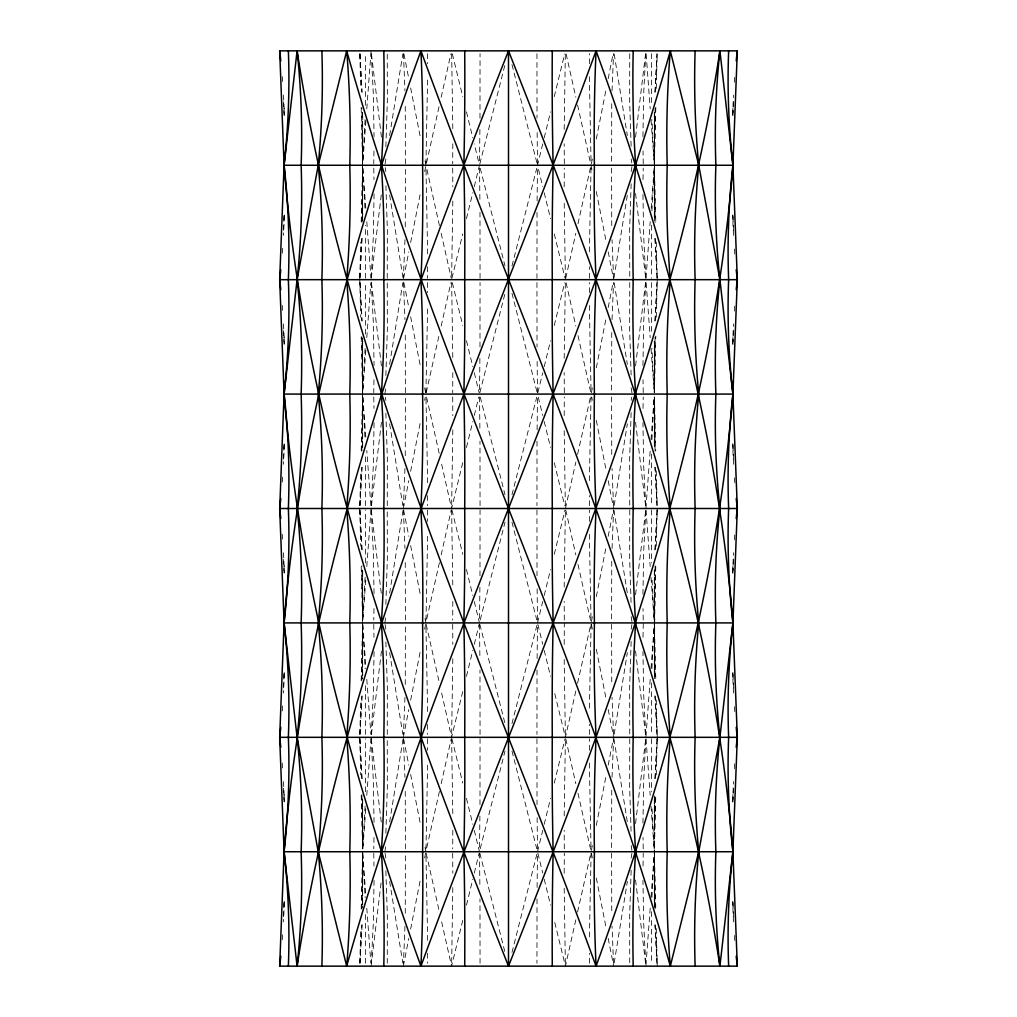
<?xml version="1.0" encoding="UTF-8"?>
<svg xmlns="http://www.w3.org/2000/svg" width="1017" height="1017" viewBox="0 0 1017 1017"><rect width="100%" height="100%" fill="white"/><g stroke="black" fill="none" stroke-linecap="round" stroke-linejoin="round"><path stroke-width="0.75" stroke-dasharray="5 3.75" d="M284.074 115.518L283.476 100.251M283.476 916.749L284.074 901.291M284.074 801.993L283.476 786.726M283.476 687.924L284.074 672.466M284.074 573.168L283.476 557.901M283.476 459.099L284.074 443.641M284.074 344.343L283.476 329.076M283.476 230.274L284.074 214.816M362.624 338.305L362.624 392.498L362.624 341.445M362.624 112.506L362.624 221.045M362.624 904.38L362.624 851.737L361.175 909.732M362.624 798.981L362.624 848.559M362.624 675.555L362.624 570.156M362.624 446.73L362.624 394.087L361.175 336.093M362.624 217.905L362.624 168.364M654.376 221.045L654.376 112.506M654.376 907.52L654.376 851.737L655.787 795.319M654.376 799.095L654.376 848.636L655.101 794.531M654.376 678.695L654.376 570.27M654.376 446.844L654.376 397.266M654.376 341.445L654.376 392.537L655.825 336.093M654.376 163.712L654.376 112.62M732.926 802.184L733.524 786.726M732.926 573.359L733.524 557.901M733.524 459.099L732.926 443.832M732.926 344.534L733.524 329.076M733.524 230.274L732.926 215.007M732.926 115.709L733.524 100.251M733.524 916.749L732.926 901.482M733.524 687.924L732.926 672.657M374.053 193.929L373.315 236.847L371.18 278.251M374.053 422.754L373.315 465.672L371.281 505.652M374.053 651.579L373.315 694.497L371.281 734.477M374.053 880.404L373.315 923.322L371.281 963.29M427.648 253.881L425.983 168.11M427.648 482.694L425.983 396.935M427.648 711.519L425.92 624.336M427.648 940.344L425.92 853.161M589.351 76.656L591.08 163.839M589.351 305.481L591.08 392.664M589.351 534.306L591.017 620.065M589.351 763.119L591.017 848.89M642.947 136.596L643.685 93.678L645.719 53.71M642.947 365.421L643.685 322.503L645.719 282.523M642.947 594.246L643.685 551.328L645.82 509.924M642.947 823.071L643.685 780.153L645.82 738.749M452.807 143.766L452.692 163.826M452.807 201.086L451.624 278.251M452.807 372.591L452.692 392.651M452.807 429.911L451.662 505.652M452.807 601.403L452.705 620.039M452.807 658.736L451.662 734.477M452.807 830.228L452.705 848.864M452.807 887.561L451.662 963.29M480.049 278.238L479.986 212.375M480.049 505.627L479.986 441.2M480.049 734.452L479.986 670.025M480.049 963.277L479.986 898.85M536.951 53.723L537.014 118.15M536.951 282.548L537.014 346.975M536.951 509.937L537.014 575.8M536.951 738.762L537.014 804.625M564.193 129.439L565.338 53.71M564.193 186.772L564.295 168.136M564.193 415.597L564.295 396.961M564.193 358.264L565.338 282.523M564.193 587.089L565.376 509.924M564.193 644.409L564.321 622.913M564.193 815.914L565.376 738.749M564.193 873.234L564.308 853.174M479.986 118.15L480.049 53.723M479.986 346.975L480.049 282.548M479.986 575.8L480.049 509.937M479.986 804.625L480.049 738.762M537.014 212.375L536.951 278.238M537.014 441.2L536.951 505.627M537.014 670.025L536.951 734.452M537.014 898.85L536.951 963.277M427.585 266.772L427.471 278.238M427.585 495.597L427.483 505.627M427.585 724.422L427.483 734.452M427.585 953.247L427.483 963.277M479.897 129.579L479.503 163.839M479.897 358.404L479.503 392.664M479.897 587.229L479.528 620.065M479.897 816.054L479.528 848.89M537.103 200.946L537.472 168.11M537.103 429.771L537.472 396.935M537.103 658.596L537.497 624.336M537.103 887.421L537.497 853.161M589.415 63.753L589.517 53.723M589.415 292.578L589.517 282.548M589.415 521.403L589.529 509.937M589.415 750.228L589.529 738.762M361.899 222.469L362.624 165.262L361.899 108.056M361.899 451.294L362.624 394.087L365.98 348.64M361.899 680.119L362.624 622.913L361.899 565.706M361.899 908.944L362.624 851.737M655.101 108.056L654.376 165.262L655.101 222.469M655.101 336.881L654.401 392.587L654.287 341.089M655.101 565.706L654.376 675.555M373.976 150.923L373.76 163.826M373.976 379.748L373.76 392.651M373.976 608.573L373.786 620.039M373.976 837.398L373.786 848.864M643.024 179.602L643.214 168.136M643.024 408.427L643.214 396.961M643.024 637.252L643.278 622.913M643.024 866.077L643.24 853.174M405.376 163.826L405.262 103.683M405.376 392.651L405.262 332.508M405.389 620.039L405.262 561.333M405.389 848.864L405.262 790.158M611.611 168.136L611.738 226.842M611.611 396.961L611.738 455.667M611.624 624.349L611.738 684.492M611.624 853.174L611.738 913.317M387.235 278.238L387.337 229.537L385.863 183.81M387.261 505.627L387.337 458.362L385.863 412.635M387.261 734.452L387.337 687.187L385.863 641.46M387.261 963.277L387.337 916.012L385.863 870.285M629.739 53.723L629.663 100.988L631.137 146.715M629.739 282.548L629.663 329.813L631.137 375.54M629.765 509.937L629.663 558.638L631.137 604.365M629.765 738.762L629.663 787.463L631.137 833.19M365.484 105.285L365.484 53.723M365.459 278.238L365.484 225.24M365.484 334.11L365.484 282.548M365.484 505.627L365.484 454.065M365.484 562.935L365.459 509.937M365.484 734.452L365.484 682.89M365.484 791.76L365.459 738.762M365.484 963.277L365.484 911.715M405.262 226.842L405.389 168.136M405.262 455.667L405.389 396.961M405.262 684.492L405.376 624.349M405.262 913.317L405.376 853.174M611.738 103.683L611.624 163.826M611.738 332.508L611.624 392.651M611.738 561.333L611.611 620.039M611.738 790.158L611.611 848.864M651.516 53.723L651.516 105.285M651.516 225.24L651.541 278.238M651.516 282.548L651.516 334.11M651.516 454.065L651.516 505.627M651.541 509.937L651.516 562.935M651.516 682.89L651.516 734.452M651.541 738.762L651.516 791.76M651.516 911.715L651.516 963.277M362.649 163.826L362.713 112.264M362.713 218.261L362.688 168.136M362.713 447.086L362.688 396.961M362.688 620.039L362.713 569.914M362.713 675.911L362.649 624.349M362.688 848.864L362.713 798.739M362.713 904.736L362.649 853.174M654.287 112.264L654.351 163.826M654.312 168.136L654.287 218.261M654.312 396.961L654.287 447.086M654.287 569.914L654.312 620.039M654.351 624.349L654.287 675.911M654.287 798.739L654.312 848.864M654.351 853.174L654.287 904.736M359.802 278.111L360.704 242.059M361.213 221.681L362.624 165.262L365.98 119.815M359.84 505.36L360.704 470.884M361.213 450.506L362.624 394.087L362.624 449.87M359.84 734.185L360.704 699.709M361.175 680.907L362.624 622.913M359.84 963.01L360.704 928.534M655.825 107.268L654.376 165.262L651.02 210.71M656.296 88.466L657.16 53.99M656.296 317.291L657.236 279.675M655.787 566.494L654.376 622.913L655.101 680.119M656.296 546.116L657.236 508.5M656.296 774.941L657.236 737.325L656.296 699.709M404.957 239.707L403.406 278.251M404.957 468.532L403.469 505.652M404.957 697.357L403.469 734.477M404.957 926.182L403.469 963.29M612.043 90.818L613.531 53.71M612.043 319.643L613.531 282.523M612.043 548.468L613.594 509.924M612.043 777.293L613.594 738.749M365.078 119.574L362.726 163.839M365.078 348.399L362.726 392.664M365.078 577.224L362.827 620.065M365.078 806.049L362.827 848.89M651.922 210.951L654.173 168.11M651.922 439.776L654.173 396.935M651.922 668.601L654.274 624.336M651.922 897.426L654.274 853.161M362.116 238.283L359.865 278.251M362.116 467.108L359.967 505.652M362.116 695.933L359.967 734.477M362.116 924.758L359.967 963.29M425.92 163.839L427.648 76.656M425.92 392.664L427.648 305.481M425.983 620.065L427.648 534.306M425.983 848.89L427.648 763.119M591.017 168.11L589.351 253.881M591.017 396.935L589.351 482.694M591.08 624.336L589.351 711.519M591.08 853.161L589.351 940.344M654.884 92.242L657.033 53.71M654.884 321.067L657.033 282.523M654.884 549.892L657.135 509.924M654.884 778.717L657.135 738.749M385.863 146.715L387.337 100.988L387.261 53.723M385.863 375.54L387.337 329.813L387.261 282.548M385.863 604.365L387.337 558.638L387.235 509.937M385.863 833.19L387.337 787.463L387.235 738.762M631.137 183.81L629.663 229.537L629.765 278.238M631.137 412.635L629.663 458.362L629.739 505.627M631.137 641.46L629.663 687.187L629.739 734.452M631.137 870.285L629.663 916.012L629.739 963.277M359.84 278.086L361.823 238.423M359.929 505.322L361.823 467.248M359.929 734.147L361.823 696.073M359.929 962.972L361.823 924.898M655.177 92.102L657.071 54.028M655.177 320.927L657.071 282.853M655.177 549.752L657.16 510.089M655.177 778.577L657.16 738.914M366.794 108.844L371.091 50.85M366.794 337.669L370.849 282.815M362.853 619.773L365.98 577.465M366.794 566.494L371.091 508.5L366.794 450.506M362.853 848.598L365.98 806.29M366.794 795.319L371.091 737.325L381.439 651.122M646.024 278.111L650.206 221.681M645.909 508.5L650.206 450.506M651.02 439.535L654.147 397.227M650.206 679.331L645.909 737.325L635.561 651.122M651.02 668.36L654.262 624.476M650.206 908.156L645.909 966.15L635.561 879.947M651.02 897.185L654.262 853.301M371.269 278.111L381.439 193.472M371.459 505.36L381.439 422.297M371.091 966.15L381.439 879.947M635.561 137.053L645.541 53.99M635.561 365.878L645.541 282.815M635.561 594.703L645.731 510.064M635.561 823.528L645.731 738.889M385.85 158.995L384.833 165.262L385.85 171.53M389.651 135.49L402.821 53.99M384.833 394.087L385.85 387.82M389.651 364.315L402.821 282.815M384.833 622.913L385.85 616.645M389.651 593.14L403.075 510.064M384.833 851.737L385.85 845.47M389.651 821.952L403.075 738.889M613.925 278.111L627.349 195.048M631.15 171.53L632.167 165.262L631.15 158.995M614.179 505.36L627.349 423.86M631.15 400.355L631.659 397.227M614.179 734.185L627.349 652.685M631.15 629.18L631.913 624.476M614.179 963.01L627.349 881.51M631.15 858.005L631.913 853.301M403.635 278.124L408.809 251.847M410.639 242.567L420.695 191.552M424.648 171.453L439.42 104.967M403.329 508.5L408.809 480.672M410.639 471.392L420.695 420.377M424.648 400.278L425.259 397.177M403.329 737.325L408.809 709.497M410.639 700.217L420.695 649.202M424.648 629.091L425.564 624.463M403.329 966.15L408.809 938.322M410.639 929.042L420.695 878.014M424.648 857.916L425.564 853.288M592.352 159.084L577.58 225.558M596.305 138.986L606.361 87.958M608.191 78.678L613.06 53.939M592.352 387.909L591.131 394.087L577.58 333.792M596.305 367.798L606.361 316.783M608.191 307.503L613.06 282.764M592.352 616.722L591.131 622.913L577.58 562.617M596.305 596.623L606.361 545.608M608.191 536.328L613.365 510.051M592.352 845.547L591.131 851.737L577.58 791.442M596.305 825.448L606.361 774.433M608.191 765.153L613.365 738.876M441.162 97.238L450.887 53.939M426.212 392.537L439.42 333.792M441.162 326.063L450.887 282.764M439.42 562.617L425.869 622.913L424.648 616.722M441.162 554.888L451.23 510.051M439.42 791.442L425.869 851.737L424.648 845.547M441.162 783.713L451.23 738.876M565.77 278.124L575.838 233.287M565.414 508.5L575.838 462.112M577.58 454.383L590.432 397.177M575.838 690.937L565.414 737.325L554.252 691.56M577.58 683.208L590.788 624.463M575.838 919.762L565.414 966.15L554.252 920.385M577.58 912.033L590.788 853.288M451.955 278.149L462.748 233.91M466.46 218.655L472.791 192.721M474.278 186.62L479.477 165.262L474.278 143.905M462.748 462.735L451.586 508.5L441.162 462.112M466.46 447.48L472.791 421.547M474.278 415.445L478.74 397.138M542.722 143.905L537.523 165.262L542.722 186.62M544.209 137.804L550.54 111.87M554.252 96.615L564.677 53.901M462.748 691.56L451.586 737.325L441.162 690.937M466.46 676.305L472.791 650.371M474.278 644.269L479.109 624.438M537.891 392.562L542.722 372.731M544.209 366.628L550.54 340.695M554.252 325.44L564.677 282.726M462.748 920.385L451.586 966.15L441.162 919.762M466.46 905.13L472.791 879.197M474.278 873.094L479.109 853.263M537.523 622.913L542.722 601.555M544.209 595.453L550.54 569.52M554.252 554.265L565.045 510.025M537.523 851.737L542.722 830.381M544.209 824.279L550.54 798.345M554.252 783.09L565.045 738.851M479.871 163.737L505.017 64.579M479.871 392.562L505.017 293.404M511.983 265.945L536.747 168.314M480.253 619.861L505.017 522.23M511.983 494.77L536.747 397.138M480.253 848.687L505.017 751.054M511.983 723.596L537.129 624.438M511.983 952.421L537.129 853.263M511.983 64.579L537.129 163.737M480.253 168.314L505.017 265.945M511.983 293.404L537.129 392.562M480.253 397.138L505.017 494.77M511.983 522.23L536.747 619.861M479.871 624.438L505.017 723.596M511.983 751.054L536.747 848.687M479.871 853.263L505.017 952.421M544.209 192.721L550.54 218.655M554.252 233.91L565.045 278.149M538.26 397.138L542.722 415.445M544.209 421.547L550.54 447.48M554.252 462.735L564.677 505.449M452.323 53.901L462.748 96.615M466.46 111.87L472.791 137.804M537.891 624.438L542.722 644.269M544.209 650.371L550.54 676.305M452.323 282.726L462.748 325.44M466.46 340.695L472.791 366.628M474.278 372.731L479.109 392.562M537.891 853.263L542.722 873.094M544.209 879.197L550.54 905.13M451.955 510.025L462.748 554.265M466.46 569.52L472.791 595.453M474.278 601.555L479.477 622.913M451.955 738.851L462.748 783.09M466.46 798.345L472.791 824.279M474.278 830.381L479.477 851.737M566.113 53.939L575.838 97.238M577.58 104.967L592.352 171.453M566.113 282.764L575.838 326.063M565.77 510.051L575.838 554.888M565.77 738.876L575.838 783.713M439.42 225.558L424.648 159.084M441.162 233.287L451.23 278.124M426.568 397.177L439.42 454.383M426.212 624.463L439.42 683.208M426.212 853.288L439.42 912.033M596.305 191.552L606.361 242.567M608.191 251.847L613.365 278.124M591.741 397.177L592.352 400.278M596.305 420.377L606.361 471.392M608.191 480.672L613.671 508.5M591.436 624.463L592.352 629.091M596.305 649.202L606.361 700.217M608.191 709.497L613.671 737.325M591.436 853.288L592.352 857.916M596.305 878.014L606.361 929.042M608.191 938.322L613.671 966.15M403.94 53.939L408.809 78.678M410.639 87.958L420.695 138.986M403.94 282.764L408.809 307.503M410.639 316.783L420.695 367.798M424.648 387.909L425.564 392.537M403.635 510.051L408.809 536.328M410.639 545.608L420.695 596.623M403.635 738.876L408.809 765.153M410.639 774.433L420.695 825.448M614.179 53.99L627.349 135.49M614.179 282.815L627.349 364.315M631.15 387.82L632.167 394.087M613.925 510.064L627.349 593.14M631.15 616.645L632.167 622.913M613.925 738.889L627.349 821.952M631.15 845.47L632.167 851.737M389.651 195.048L403.075 278.111M385.341 397.227L385.85 400.355M389.651 423.86L402.821 505.36M385.087 624.476L385.85 629.18M389.651 652.685L402.821 734.185M385.087 853.301L385.85 858.005M389.651 881.51L402.821 963.01M635.561 193.472L645.731 278.111M635.561 422.297L645.541 505.36M371.459 53.99L381.439 137.053M371.459 282.815L381.439 365.878M371.269 510.064L381.439 594.703M371.269 738.889L381.439 823.528M646.151 53.99L650.206 108.844M651.02 119.815L654.376 165.262L655.787 221.681M646.151 282.815L650.206 337.669M651.02 348.64L654.262 392.524M646.024 510.064L650.206 566.494M651.02 577.465L654.376 622.913L655.825 680.907M646.024 738.889L650.206 795.319M651.02 806.29L654.376 851.737L655.825 909.732M362.853 168.402L365.98 210.71M366.794 221.681L370.976 278.111M362.853 397.227L365.98 439.535M362.738 624.476L365.98 668.36M366.794 679.331L370.849 734.185M362.738 853.301L365.98 897.185M366.794 908.156L370.849 963.01M657.135 278.251L654.884 238.283M657.033 505.652L654.884 467.108M657.033 734.477L654.884 695.933M657.033 963.29L654.884 924.758M359.967 53.71L362.116 92.242M359.967 282.523L362.116 321.067M359.865 509.924L362.116 549.892M359.865 738.749L362.116 778.717M654.274 163.839L651.922 119.574M654.274 392.664L651.922 348.399M654.173 620.065L651.922 577.224M654.173 848.89L651.922 806.049M362.827 168.11L365.078 210.951M362.827 396.935L365.078 439.776M362.726 624.336L365.078 668.601M362.726 853.161L365.078 897.426M645.82 278.251L643.685 236.847L642.947 193.929M645.719 505.652L643.685 465.672L642.947 422.754M645.719 734.477L643.685 694.497L642.947 651.579M645.719 963.29L643.685 923.322L642.947 880.404M371.281 53.71L373.315 93.678L374.053 136.596M371.281 282.523L373.315 322.503L374.053 365.421M371.18 509.924L373.315 551.328L374.053 594.246M371.18 738.749L373.315 780.153L374.053 823.071M613.594 278.251L612.043 239.707M613.531 505.652L612.043 468.532M613.531 734.477L612.043 697.357M613.531 963.29L612.043 926.182M403.469 53.71L404.957 90.818M403.469 282.523L404.957 319.643M403.406 509.924L404.957 548.468M403.406 738.749L404.957 777.293M655.177 238.423L657.16 278.086M655.177 467.248L657.071 505.322M655.177 696.073L657.071 734.147M655.177 924.898L657.071 962.972M359.929 54.028L361.823 92.102M359.929 282.853L361.823 320.927M359.84 510.089L361.823 549.752M359.84 738.914L361.823 778.577M565.376 278.251L564.193 201.086M565.338 505.652L564.193 429.911M565.338 734.477L564.193 658.736M565.338 963.29L564.193 887.561M451.662 53.71L452.807 129.439M451.662 282.523L452.807 358.264M451.624 509.924L452.807 587.089M451.624 738.749L452.807 815.914M656.296 242.059L657.198 278.111M654.452 397.227L655.787 450.506M656.296 470.884L657.16 505.36M656.296 928.534L657.236 966.15M359.84 53.99L360.704 88.466M361.175 107.268L362.624 165.262M359.764 279.675L360.704 317.291M359.764 508.5L360.704 546.116M361.213 566.494L362.548 619.773M359.764 737.325L360.704 774.941M361.213 795.319L362.548 848.598M362.713 341.089L362.649 392.651L361.899 336.881M643.24 163.826L643.024 150.923M643.24 392.651L643.024 379.748M643.214 620.039L643.024 608.573M643.214 848.864L643.024 837.398M373.786 168.136L373.976 179.602M373.786 396.961L373.976 408.427M373.76 624.349L373.976 637.252M373.76 853.174L373.976 866.077M537.497 163.839L537.103 129.579M537.497 392.664L537.103 358.404M537.472 620.065L537.103 587.229M537.472 848.89L537.103 816.054M479.528 168.11L479.897 200.946M479.528 396.935L479.897 429.771M479.503 624.336L479.897 658.596M479.503 853.161L479.897 887.421M655.101 451.294L654.414 397.1L654.376 446.73M655.101 908.944L654.376 851.737L654.376 904.38M589.529 278.238L589.415 266.772M589.517 505.627L589.415 495.597M589.517 734.452L589.415 724.422M589.517 963.277L589.415 953.247M427.483 53.723L427.585 63.753M427.483 282.548L427.585 292.578M427.471 509.937L427.585 521.403M427.471 738.762L427.585 750.228M361.899 794.531L362.586 848.725L362.624 799.095M564.308 163.826L564.193 143.766M564.308 392.651L564.193 372.591M564.295 620.039L564.193 601.403M564.295 848.864L564.193 830.228M452.705 168.136L452.807 186.772M452.705 396.961L452.807 415.597M452.692 624.349L452.807 644.409M452.692 853.174L452.807 873.234M732.926 107.967L732.926 115.518M732.926 336.792L732.926 344.343M732.926 565.617L732.926 573.168M732.926 794.442L732.926 801.993M284.074 215.007L284.074 222.558M284.074 443.832L284.074 451.383M284.074 672.657L284.074 680.208M284.074 901.482L284.074 909.033M732.926 214.816L732.926 222.558M732.926 443.641L732.926 451.383M732.926 672.466L732.926 680.208M732.926 901.291L732.926 909.033M654.376 341.331L654.389 365.484M654.376 168.364L654.376 217.905M654.376 570.156L654.389 594.309M654.376 795.955L654.389 823.134M362.624 112.62L362.624 163.712M362.624 570.27L362.624 619.811M362.611 651.516L362.624 678.695M362.611 880.341L362.624 907.52M284.074 107.967L284.074 115.709M284.074 336.792L284.074 344.534M284.074 565.617L284.074 573.359M284.074 794.442L284.074 802.184M282.217 76.529A747.953 747.953 0 0 1 282.65 82.25M283.476 95.102A747.953 747.953 0 0 1 284.302 115.124M284.302 215.401A747.953 747.953 0 0 1 283.476 235.423M282.65 248.275A747.953 747.953 0 0 1 282.217 253.996M282.217 305.354A747.953 747.953 0 0 1 282.65 311.075M283.476 323.927A747.953 747.953 0 0 1 284.302 343.949M284.302 444.226A747.953 747.953 0 0 1 283.476 464.248M282.65 477.1A747.953 747.953 0 0 1 282.217 482.821M282.217 534.179A747.953 747.953 0 0 1 282.65 539.9M283.476 552.752A747.953 747.953 0 0 1 284.302 572.774M284.302 673.051A747.953 747.953 0 0 1 283.476 693.073M282.65 705.925A747.953 747.953 0 0 1 282.217 711.646M282.217 763.004A747.953 747.953 0 0 1 282.65 768.725M283.476 781.577A747.953 747.953 0 0 1 284.302 801.599M284.302 901.876A747.953 747.953 0 0 1 283.476 921.898M282.65 934.75A747.953 747.953 0 0 1 282.217 940.471M732.698 115.124A747.953 747.953 0 0 1 733.524 95.102M734.35 82.25A747.953 747.953 0 0 1 734.783 76.529M734.783 253.996A747.953 747.953 0 0 1 734.35 248.275M733.524 235.423A747.953 747.953 0 0 1 732.698 215.401M732.698 343.949A747.953 747.953 0 0 1 733.524 323.927M734.35 311.075A747.953 747.953 0 0 1 734.783 305.354M734.783 482.821A747.953 747.953 0 0 1 734.35 477.1M733.524 464.248A747.953 747.953 0 0 1 732.698 444.226M732.698 572.774A747.953 747.953 0 0 1 733.524 552.752M734.35 539.9A747.953 747.953 0 0 1 734.783 534.179M734.783 711.646A747.953 747.953 0 0 1 734.35 705.925M733.524 693.073A747.953 747.953 0 0 1 732.698 673.051M732.698 801.599A747.953 747.953 0 0 1 733.524 781.577M734.35 768.725A747.953 747.953 0 0 1 734.783 763.004M734.783 940.471A747.953 747.953 0 0 1 734.35 934.75M733.524 921.898A747.953 747.953 0 0 1 732.698 901.876"/><path stroke-width="1.5" d="M288.358 966.15A747.953 733.575 90 0 0 284.099 851.737L279.675 737.325L284.074 622.913A747.953 733.575 -90 0 0 288.358 508.5A747.953 733.575 90 0 0 284.099 394.087L279.675 279.675L284.074 165.262A747.953 733.575 -90 0 0 288.358 50.85M280.794 518.479A747.953 747.953 0 0 0 279.713 508.5L284.074 394.087A747.953 733.575 -90 0 0 288.358 279.675A747.953 733.575 90 0 0 284.099 165.262L279.675 50.85L737.325 50.85L732.926 165.262A747.953 733.575 -90 0 0 728.642 279.675A747.953 733.575 90 0 0 732.901 394.087L737.325 508.5L732.926 622.913A747.953 733.575 -90 0 0 728.642 737.325A747.953 733.575 90 0 0 732.901 851.737L737.325 966.15L279.675 966.15L284.074 851.737A747.953 733.575 -90 0 0 288.358 737.325A747.953 733.575 90 0 0 284.099 622.913L279.675 508.5A747.953 747.953 0 0 0 280.794 498.521M728.642 966.15A747.953 733.575 -90 0 1 732.901 851.737L737.325 737.325L732.926 622.913A747.953 733.575 90 0 1 728.642 508.5A747.953 733.575 -90 0 1 732.901 394.087L737.325 279.675L732.926 165.262A747.953 733.575 90 0 1 728.642 50.85M284.251 170.996A747.953 747.953 0 0 0 284.048 165.262L297.091 50.85C346.123 370.417 485.999 665.029 596.064 966.15C663.097 781.514 717.099 590.585 732.926 394.087A747.953 747.953 0 0 1 732.748 388.354M284.251 399.821A747.953 747.953 0 0 0 284.048 394.087L297.091 279.675L318.245 165.262L346.695 50.85C434.399 362.942 582.601 654.058 670.305 966.15L698.755 851.737L719.909 737.325L732.926 622.913A747.953 747.953 0 0 1 732.748 617.179M284.251 628.646A747.953 747.953 0 0 0 284.048 622.913C299.913 426.428 353.891 235.486 420.936 50.85C531.001 351.971 670.877 646.583 719.909 966.15L732.926 851.737A747.953 747.953 0 0 1 732.748 846.004M284.251 857.471A747.953 747.953 0 0 0 284.048 851.737C305.926 572.749 406.533 308.799 508.5 50.85C610.454 308.799 711.099 572.749 732.926 851.737A747.953 747.953 0 0 0 732.748 857.471M732.748 159.529A747.953 747.953 0 0 0 732.952 165.262C711.074 444.251 610.467 708.201 508.5 966.15C406.546 708.201 305.901 444.251 284.074 165.262A747.953 747.953 0 0 0 284.251 159.529M284.251 846.004A747.953 747.953 0 0 1 284.048 851.737L297.091 966.15C346.123 646.583 485.999 351.971 596.064 50.85C663.097 235.486 717.099 426.415 732.926 622.913A747.953 747.953 0 0 0 732.748 628.646M732.748 170.996A747.953 747.953 0 0 1 732.952 165.262L719.909 50.85C670.877 370.417 531.001 665.029 420.936 966.15C353.903 781.514 299.901 590.585 284.074 394.087A747.953 747.953 0 0 0 284.251 388.354M284.251 617.179A747.953 747.953 0 0 1 284.048 622.913L297.091 737.325L318.245 851.737L346.695 966.15C434.399 654.058 582.601 362.942 670.305 50.85L698.755 165.262L719.909 279.675L732.926 394.087A747.953 747.953 0 0 0 732.748 399.821M284.074 165.262L732.926 165.262M280.794 269.696A747.953 747.953 0 0 1 279.713 279.675L737.325 279.675A747.953 747.953 0 0 1 736.206 269.696M284.074 394.087L732.926 394.087M279.675 508.5L737.325 508.5A747.953 747.953 0 0 1 736.206 498.521M284.074 622.913L732.926 622.913M280.794 727.346A747.953 747.953 0 0 1 279.713 737.325L737.325 737.325A747.953 747.953 0 0 0 736.206 747.304M284.074 851.737L732.926 851.737M508.5 50.85L508.5 966.15M279.713 50.85A747.953 747.953 0 0 1 280.794 60.829M280.794 956.171A747.953 747.953 0 0 1 279.713 966.15M279.713 737.325A747.953 747.953 0 0 1 280.794 747.304M279.713 279.675A747.953 747.953 0 0 1 280.794 289.654M346.721 966.15A747.953 528.878 -90 0 0 349.784 851.737A747.953 528.878 90 0 0 346.721 737.325A747.953 528.878 -90 0 0 349.784 622.913A747.953 528.878 90 0 0 346.721 508.5A747.953 528.878 -90 0 0 349.784 394.087A747.953 528.878 90 0 0 346.721 279.675A747.953 528.878 -90 0 0 349.784 165.262A747.953 528.878 90 0 0 346.721 50.85M321.88 966.15A747.953 621.895 90 0 0 318.27 851.737A747.953 621.895 -90 0 0 321.88 737.325A747.953 621.895 90 0 0 318.27 622.913A747.953 621.895 -90 0 0 321.88 508.5A747.953 621.895 90 0 0 318.27 394.087A747.953 621.895 -90 0 0 321.88 279.675A747.953 621.895 90 0 0 318.27 165.262A747.953 621.895 -90 0 0 321.88 50.85M596.051 966.15A747.953 286.235 90 0 1 594.398 851.737A747.953 286.235 -90 0 1 596.051 737.325A747.953 286.222 90 0 1 594.398 622.913A747.953 286.235 -90 0 1 596.051 508.5A747.953 286.222 90 0 1 594.398 394.087A747.953 286.235 -90 0 1 596.051 279.675A747.953 286.222 90 0 1 594.398 165.262A747.953 286.235 -90 0 1 596.051 50.85M552.295 966.15A747.953 145.914 -90 0 1 553.134 851.737A747.953 145.914 90 0 1 552.282 737.325A747.953 145.914 -90 0 1 553.134 622.913A747.953 145.914 90 0 1 552.282 508.5A747.953 145.914 -90 0 1 553.134 394.087A747.953 145.914 90 0 1 552.282 279.675A747.953 145.914 -90 0 1 553.134 165.262A747.953 145.914 90 0 1 552.282 50.85M670.279 966.15A747.953 528.878 90 0 1 667.216 851.737A747.953 528.878 -90 0 1 670.279 737.325A747.953 528.878 90 0 1 667.216 622.913A747.953 528.878 -90 0 1 670.279 508.5A747.953 528.878 90 0 1 667.216 394.087A747.953 528.878 -90 0 1 670.279 279.675A747.953 528.878 90 0 1 667.216 165.262A747.953 528.878 -90 0 1 670.279 50.85M633.197 966.15A747.953 415.533 90 0 1 635.612 851.737A747.953 415.533 -90 0 1 633.197 737.325A747.953 415.533 90 0 1 635.612 622.913A747.953 415.533 -90 0 1 633.197 508.5A747.953 415.533 90 0 1 635.612 394.087A747.953 415.533 -90 0 1 633.197 279.675A747.953 415.533 90 0 1 635.612 165.262A747.953 415.533 90 0 1 633.197 50.85M737.287 966.15A747.953 747.953 0 0 1 736.206 956.171M736.206 60.829A747.953 747.953 0 0 1 737.287 50.85M719.883 50.85A747.953 691.013 90 0 0 715.866 165.262A747.953 691.013 -90 0 0 719.871 279.675A747.953 691.013 90 0 0 715.866 394.087A747.953 691.013 -90 0 0 719.871 508.5A747.953 691.013 90 0 0 715.866 622.913A747.953 691.013 -90 0 0 719.871 737.325A747.953 691.013 90 0 0 715.866 851.737A747.953 691.013 -90 0 0 719.871 966.15M297.129 50.85A747.953 691.013 -90 0 1 301.134 165.262A747.953 691.013 90 0 1 297.129 279.675A747.953 691.013 -90 0 1 301.134 394.087A747.953 691.013 90 0 1 297.129 508.5A747.953 691.013 -90 0 1 301.134 622.913A747.953 691.013 90 0 1 297.129 737.325A747.953 691.013 -90 0 1 301.134 851.737A747.953 691.013 90 0 1 297.129 966.15M695.119 50.85A747.953 621.895 90 0 0 698.73 165.262A747.953 621.895 90 0 0 695.119 279.675A747.953 621.895 -90 0 0 698.73 394.087A747.953 621.895 90 0 0 695.119 508.5A747.953 621.895 -90 0 0 698.73 622.913A747.953 621.895 90 0 0 695.119 737.325A747.953 621.895 -90 0 0 698.73 851.737A747.953 621.895 90 0 0 695.119 966.15M464.718 50.85A747.953 145.914 -90 0 1 463.866 165.262A747.953 145.914 90 0 1 464.705 279.675A747.953 145.914 -90 0 1 463.866 394.087A747.953 145.914 90 0 1 464.705 508.5A747.953 145.914 -90 0 1 463.866 622.913A747.953 145.914 90 0 1 464.705 737.325A747.953 145.914 -90 0 1 463.866 851.737A747.953 145.914 90 0 1 464.705 966.15M420.949 50.85A747.953 286.235 90 0 1 422.602 165.262A747.953 286.222 -90 0 1 420.949 279.675A747.953 286.235 90 0 1 422.602 394.087A747.953 286.222 -90 0 1 420.949 508.5A747.953 286.235 90 0 1 422.602 622.913A747.953 286.222 -90 0 1 420.949 737.325A747.953 286.235 90 0 1 422.602 851.737A747.953 286.235 -90 0 1 420.949 966.15M383.803 50.85A747.953 415.533 -90 0 1 381.388 165.262A747.953 415.533 90 0 1 383.803 279.675A747.953 415.533 -90 0 1 381.388 394.087A747.953 415.533 90 0 1 383.803 508.5A747.953 415.533 -90 0 1 381.388 622.913A747.953 415.533 90 0 1 383.803 737.325A747.953 415.533 -90 0 1 381.388 851.737A747.953 415.533 90 0 1 383.803 966.15M736.206 289.654A747.953 747.953 0 0 1 737.287 279.675M736.206 518.479A747.953 747.953 0 0 1 737.287 508.5M737.287 737.325A747.953 747.953 0 0 1 736.206 727.346"/></g></svg>
